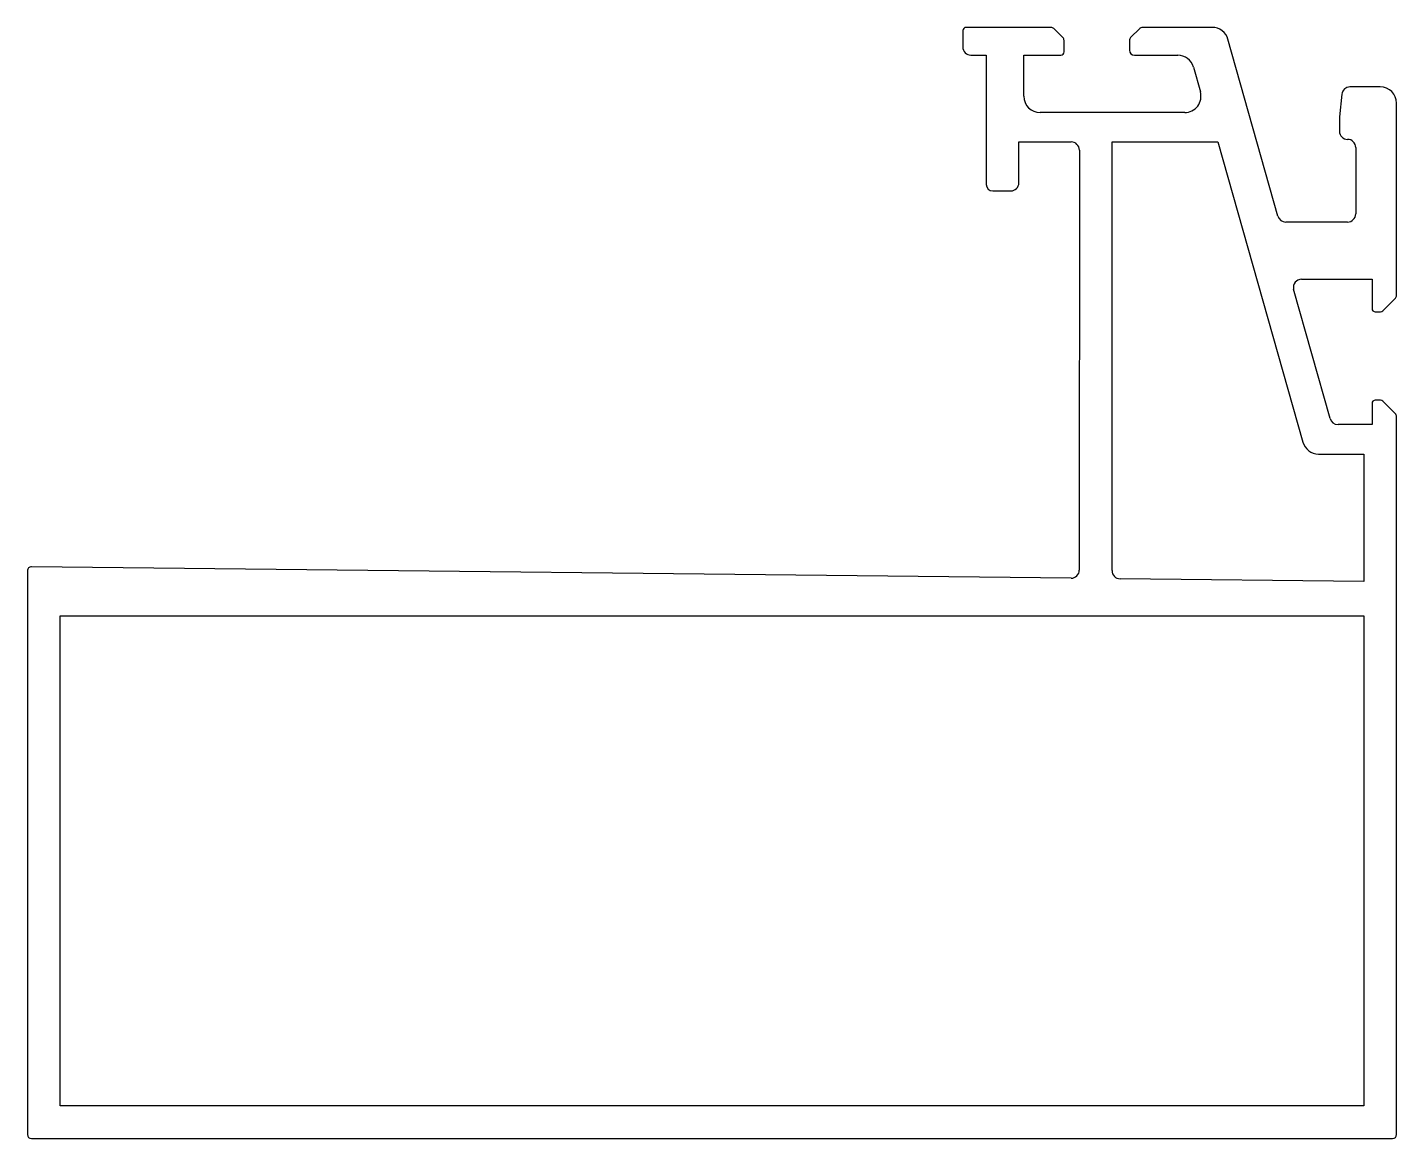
# Model space of a CAD drawing. Extents: x 1565.9 to 1649.7, y 1812.3 to 1880.3.
import ezdxf

# ---------------------------------------------------------------- set-up
doc = ezdxf.new("R2010")
doc.units = 0
doc.layers.get('0').update_dxf_attribs({"linetype": 'CONTINUOUS'})

msp = doc.modelspace()

# ---------------------------------------------------------------- linework, layer by layer
for p, q in [((1623.169, 1880.084, 0), (1623.169, 1879.084, 0)), ((1628.565, 1880.284, 0), (1623.369, 1880.284, 0)), ((1629.295, 1879.657, 0), (1628.742, 1880.21, 0)), ((1634.001, 1880.21, 0), (1633.447, 1879.657, 0)), ((1638.446, 1880.284, 0), (1634.177, 1880.284, 0)), ((1629.369, 1878.784, 0), (1629.369, 1879.48, 0)), ((1633.374, 1879.48, 0), (1633.374, 1878.884, 0)), ((1642.469, 1868.736, 0), (1639.408, 1879.556, 0)), ((1623.669, 1878.584, 0), (1624.607, 1878.584, 0)), ((1624.607, 1878.584, 0), (1624.607, 1870.672, 0)), ((1626.907, 1876.072, 0), (1626.907, 1878.584, 0)), ((1626.907, 1878.584, 0), (1629.169, 1878.584, 0)), ((1633.674, 1878.584, 0), (1636.329, 1878.584, 0)), ((1637.291, 1877.856, 0), (1637.719, 1876.344, 0)), ((1648.733, 1876.643, 0), (1646.877, 1876.643, 0)), ((1646.38, 1876.195, 0), (1646.234, 1874.8, 0)), ((1649.733, 1863.881, 0), (1649.733, 1875.643, 0)), ((1636.756, 1875.072, 0), (1627.907, 1875.072, 0)), ((1646.228, 1874.695, 0), (1646.228, 1873.931, 0)), ((1626.607, 1870.772, 0), (1626.607, 1873.272, 0)), ((1626.607, 1873.272, 0), (1629.807, 1873.272, 0)), ((1632.308, 1847.036, 0), (1632.308, 1873.272, 0)), ((1632.308, 1873.272, 0), (1638.795, 1873.272, 0)), ((1638.795, 1873.272, 0), (1643.992, 1854.9, 0)), ((1630.307, 1872.772, 0), (1630.306, 1847.068, 0)), ((1647.228, 1872.931, 0), (1647.228, 1868.872, 0)), ((1625.007, 1870.272, 0), (1626.107, 1870.272, 0)), ((1646.728, 1868.372, 0), (1642.95, 1868.372, 0)), ((1643.911, 1864.872, 0), (1648.228, 1864.872, 0)), ((1648.228, 1864.872, 0), (1648.228, 1863.072, 0)), ((1645.66, 1856.353, 0), (1643.425, 1864.253, 0)), ((1648.887, 1862.931, 0), (1649.66, 1863.704, 0)), ((1648.428, 1862.872, 0), (1648.745, 1862.872, 0)), ((1648.228, 1857.272, 0), (1648.228, 1855.972, 0)), ((1648.745, 1857.472, 0), (1648.428, 1857.472, 0)), ((1649.66, 1856.64, 0), (1648.887, 1857.413, 0)), ((1649.733, 1812.522, 0), (1649.733, 1856.463, 0)), ((1648.228, 1855.972, 0), (1646.145, 1855.972, 0)), ((1644.955, 1854.172, 0), (1647.733, 1854.172, 0)), ((1647.733, 1854.172, 0), (1647.733, 1846.372, 0)), ((1565.895, 1847.019, 0), (1565.895, 1812.522, 0)), ((1629.8, 1846.568, 0), (1566.148, 1847.269, 0)), ((1647.733, 1846.372, 0), (1632.802, 1846.536, 0)), ((1567.895, 1814.272, 0), (1567.895, 1844.269, 0)), ((1567.895, 1844.269, 0), (1647.733, 1844.269, 0)), ((1647.733, 1844.269, 0), (1647.733, 1814.272, 0)), ((1647.733, 1814.272, 0), (1567.895, 1814.272, 0)), ((1566.145, 1812.272, 0), (1649.483, 1812.272, 0))]:
    msp.add_line(p, q)
for centre, radius, start, end in [((1623.369, 1880.084, 0), 0.2, 90, 180), ((1628.565, 1880.034, 0), 0.25, 45, 90), ((1629.119, 1879.48, 0), 0.25, 0, 45), ((1633.624, 1879.48, 0), 0.25, 135, 180), ((1634.177, 1880.034, 0), 0.25, 90, 135), ((1638.446, 1879.284, 0), 1, 15.7946, 90), ((1623.669, 1879.084, 0), 0.5, 180, 270), ((1633.674, 1878.884, 0), 0.3, 180, 270), ((1629.169, 1878.784, 0), 0.2, 270, 360), ((1636.329, 1877.584, 0), 1, 15.7946, 90), ((1636.756, 1876.072, 0), 1, 270, 15.7946), ((1646.877, 1876.143, 0), 0.5, 90, 174), ((1648.733, 1875.643, 0), 1, 0, 90), ((1627.907, 1876.072, 0), 1, 180, 270), ((1647.228, 1874.695, 0), 1, 174, 180), ((1646.728, 1873.931, 0), 0.5, 180, 270), ((1629.807, 1872.772, 0), 0.5, 359.99687, 90), ((1646.728, 1872.931, 0), 0.5, 0, 90), ((1625.007, 1870.672, 0), 0.4, 180, 270), ((1626.107, 1870.772, 0), 0.5, 270, 360), ((1646.728, 1868.872, 0), 0.5, 270, 360), ((1642.95, 1868.872, 0), 0.5, 195.7946, 270), ((1643.911, 1864.372, 0), 0.5, 90, 193.76062), ((1649.483, 1863.881, 0), 0.25, 315, 0), ((1648.428, 1863.072, 0), 0.2, 180, 270), ((1648.745, 1863.072, 0), 0.2, 270, 315), ((1648.428, 1857.272, 0), 0.2, 90, 180), ((1648.745, 1857.272, 0), 0.2, 45, 90), ((1646.145, 1856.472, 0), 0.5, 193.76062, 270), ((1649.483, 1856.463, 0), 0.25, 0, 45), ((1644.955, 1855.172, 0), 1, 195.7946, 270), ((1566.145, 1847.019, 0), 0.25, 89.36901, 180), ((1629.806, 1847.068, 0), 0.5, 269.37151, 359.99577), ((1632.808, 1847.036, 0), 0.5, 180, 269.37151), ((1566.145, 1812.522, 0), 0.25, 180, 270), ((1649.483, 1812.522, 0), 0.25, 270, 360)]:
    msp.add_arc(centre, radius, start, end)

doc.saveas('drawing.dxf')
